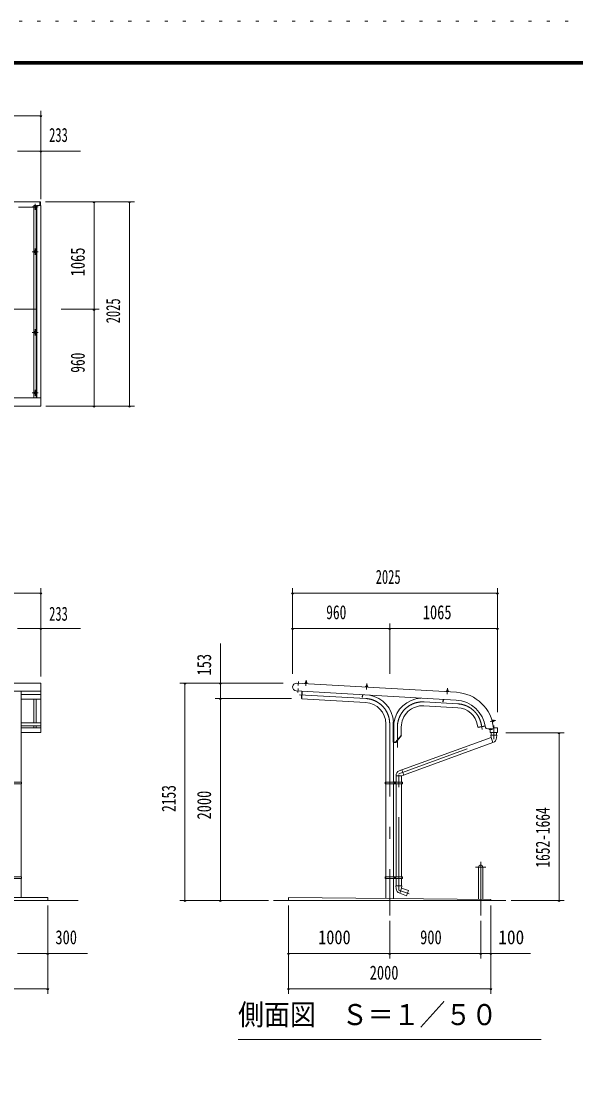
# Model space of a CAD drawing. Units: millimetres, scale not verified, with parts at other scales. Extents: x -23448 to 23452, y -10500 to 10500.
# Drawn here: x 4393 to 9878, y 0 to 10500 of the extents above; entities that cross this region are included whole.
import ezdxf
from ezdxf.enums import TextEntityAlignment as Align

# ---------------------------------------------------------------- set-up
doc = ezdxf.new("R2010")
doc.units = ezdxf.units.MM
doc.header["$LTSCALE"] = 60
doc.linetypes.add('USER3', pattern=[24, 12, -5, 2, -5])
doc.linetypes.add('USER4', pattern=[3, 0.5, -2.5])
for name, color, linetype, lineweight in [('0-2_1-0BOLD', 7, 'Continuous', 18), ('0-3_1-2CENTER', 3, 'USER3', 18), ('0-4_1-4THIN', 4, 'Continuous', 18), ('0-5_1-5DIM', 3, 'Continuous', 18), ('0-C_F-F', 5, 'Continuous', 18), ('0-D_F-E_J_ADD', 5, 'USER4', 18)]:
    doc.layers.add(name, color=color, linetype=linetype, lineweight=lineweight)
doc.styles.add('ＭＳ ゴシック', font='')
doc.styles.get('ＭＳ ゴシック').set_extended_font_data('MS Gothic')

msp = doc.modelspace()

# ---------------------------------------------------------------- linework, layer by layer
at = {"layer": '0-2_1-0BOLD'}
for p, q in [((4577.53, 8674.21), (4577.53, 8712.67)), ((-3228.47, 6772.67), (4587.53, 6772.67)), ((8698.1, 3855.74), (7118.02, 3946.84)), ((7199.52, 3945.39), (7199.33, 3942.15)), ((7208.1, 3955.1), (7207.8, 3949.98)), ((7214.29, 3949.61), (7214.58, 3954.72)), ((7221.98, 3944.09), (7221.8, 3940.86)), ((7806.81, 3915.44), (7807.1, 3920.56)), ((7813.59, 3920.18), (7813.29, 3915.07)), ((7820.99, 3909.55), (7820.8, 3906.32)), ((-3228.47, 3868.72), (4587.53, 3868.72)), ((4392.68, 3868.72), (4392.68, 2967.43)), ((4587.53, 3834.18), (4392.68, 3834.18)), ((4392.68, 3788.06), (4587.53, 3788.06)), ((7113.58, 3869.97), (8693.67, 3778.87)), ((7167.99, 3866.84), (7163.84, 3794.75)), ((7163.84, 3794.75), (7167.04, 3794.57)), ((8567.54, 3763.1), (8568.87, 3786.06)), ((8605.77, 3874.51), (8605.48, 3869.39)), ((8606.16, 3883.44), (8612.9, 3883.05)), ((8611.97, 3869.02), (8612.26, 3874.13)), ((8376.04, 3722.76), (8710.12, 3703.49)), ((9052.02, 3583.39), (9047.91, 3582.67)), ((9058.4, 3576.39), (9063.45, 3577.28)), ((9064.57, 3570.88), (9059.53, 3569.99)), ((4587.53, 3554.11), (4392.68, 3554.11)), ((4392.68, 3524.57), (4587.53, 3524.57)), ((4587.53, 3503.67), (4392.68, 3503.67)), ((7999.39, 3545.35), (7999.39, 2967.43)), ((9064.08, 3501.35), (9001.99, 3495.76)), ((8075.69, 2967.43), (8075.69, 3362.12)), ((9040.04, 3458.67), (9040.04, 3432.1)), ((9040.04, 3410.09), (9058.85, 3358.41)), ((9095.05, 3432.1), (9095.05, 3458.67)), ((9058.72, 3358.36), (8175.72, 3036.98)), ((4392.69, 2951.43), (4392.69, 2029.06)), ((7997.79, 2959.43), (7991.69, 2959.43)), ((7991.69, 2951.43), (8162.74, 2951.43)), ((7997.79, 2967.43), (7997.79, 2951.43)), ((7999.39, 2951.43), (7999.39, 2029.06)), ((8075.69, 2029.06), (8075.69, 2951.43)), ((8077.29, 2951.43), (8077.29, 2967.43)), ((8098.44, 2951.43), (8098.44, 2967.43)), ((8100.05, 2029.06), (8100.05, 2951.43)), ((8155.04, 3029.45), (8155.04, 2967.43)), ((8155.04, 2951.43), (8155.04, 2029.06)), ((8156.64, 2967.43), (8156.64, 2951.43)), ((8162.74, 2959.43), (8156.64, 2959.43)), ((8916.19, 2124.67), (8916.19, 1805.88)), ((8958.89, 1805.46), (8958.89, 2124.67)), ((4392.68, 2013.06), (4392.68, 1824.67)), ((7991.69, 2021.06), (7997.79, 2021.06)), ((7997.79, 2029.06), (7997.79, 2013.06)), ((7999.39, 2013.06), (7999.39, 1815.05)), ((8075.69, 1814.29), (8075.69, 2013.06)), ((8077.29, 2013.06), (8077.29, 2029.06)), ((8098.44, 2013.06), (8098.44, 2029.06)), ((8100.05, 1939.7), (8100.05, 2013.06)), ((8155.04, 2013.06), (8155.04, 1939.7)), ((8156.64, 2029.06), (8156.64, 2013.06)), ((8156.64, 2021.06), (8162.74, 2021.06)), ((8155.05, 1917.7), (8136.23, 1866.01)), ((-3595.47, 1794.67), (4954.54, 1794.67)), ((4654.53, 1824.67), (4654.53, 1794.67)), ((9187.55, 1794.67), (6887.54, 1794.67)), ((8136.37, 1865.97), (8203.18, 1841.65))]:
    msp.add_line(p, q, dxfattribs=at)
for points in [[(4547.53, 6772.67), (4547.53, 8674.21), (4587.53, 8674.21), (4587.53, 6687.67), (-3228.47, 6687.67)], [(-3223.47, 8674.21), (-3223.47, 8712.67), (4582.53, 8712.67), (4582.53, 8674.21)], [(4392.68, 3458.67), (4587.53, 3458.67), (4587.53, 3947.67), (-3228.47, 3947.67)], [(7204.56, 3950.17), (7204.85, 3955.28), (7205.75, 3955.74), (7216.98, 3955.08), (7217.82, 3954.54), (7217.53, 3949.42)], [(7214.74, 3955.22), (7215.22, 3963.64), (7208.48, 3964.03), (7208, 3955.61)], [(7208.48, 3964.03), (7209.67, 3965.08), (7214.16, 3964.83), (7215.22, 3963.64)], [(7803.2, 3915.65), (7798.52, 3910.85), (7798.34, 3907.62)], [(7798.52, 3910.85), (7820.99, 3909.55), (7816.9, 3914.86), (7803.2, 3915.65)], [(7816.53, 3914.88), (7816.83, 3920), (7815.99, 3920.55), (7804.76, 3921.2), (7803.86, 3920.75), (7803.56, 3915.63)], [(7807, 3921.07), (7807.49, 3929.49), (7808.67, 3930.55), (7813.17, 3930.29), (7814.23, 3929.1)], [(7807.49, 3929.49), (7814.23, 3929.1), (7813.74, 3920.68)], [(7799.74, 3755.99), (7166.91, 3792.48), (7171.19, 3866.65)], [(7770.2, 3832.11), (7768.87, 3809.15), (7765.68, 3809.33), (7767, 3832.3)], [(8565.68, 3786.25), (8564.35, 3763.28), (8567.54, 3763.1)], [(8597.01, 3861.57), (8597.2, 3864.8), (8619.66, 3863.5), (8619.48, 3860.27)], [(8619.66, 3863.5), (8615.57, 3868.81), (8601.87, 3869.6), (8597.2, 3864.8)], [(8602.24, 3869.58), (8602.53, 3874.69), (8603.43, 3875.15), (8614.66, 3874.5), (8615.51, 3873.95), (8615.21, 3868.83)], [(8612.42, 3874.63), (8612.9, 3883.05), (8611.84, 3884.24), (8607.35, 3884.5), (8606.16, 3883.44), (8605.68, 3875.01)], [(9054.03, 3560.9), (9055.93, 3561.23), (9060.16, 3566.43), (9057.77, 3579.95), (9052.02, 3583.39), (9055.93, 3561.23)], [(9060.09, 3566.79), (9065.13, 3567.68), (9065.48, 3568.63), (9063.52, 3579.71), (9062.88, 3580.48), (9057.84, 3579.59)], [(9063.91, 3577.49), (9074.39, 3579.34), (9075.56, 3572.69), (9065.09, 3570.84)], [(9075.56, 3572.69), (9076.47, 3573.99), (9075.69, 3578.43), (9074.39, 3579.34)], [(8072.69, 3362.12), (8072.69, 3562.12), (8078.7, 3562.12), (8078.7, 3362.12)], [(8072.69, 3362.12), (8095.69, 3362.12), (8151.99, 3429.22), (8151.99, 3511.26)], [(8906.56, 3528.78), (8909.64, 3511.32), (8983.25, 3524.3)], [(8983.82, 3521.15), (8912.65, 3508.61), (8912.1, 3511.76)], [(9032.54, 3498.51), (9032.54, 3458.67), (9102.55, 3458.67)], [(9102.55, 3458.67), (9102.55, 3503.67), (9063.87, 3503.67)], [(8151.99, 3429.22), (8154.44, 3427.16), (8097.18, 3358.92), (8075.69, 3358.92)], [(8156.91, 3088.66), (9040.04, 3410.1), (9038.54, 3432.1), (9096.55, 3432.1), (9094.78, 3406.3)], [(8100.05, 2967.43), (8100.05, 3029.45), (8155.04, 3029.45), (8176.23, 3035.57), (8156.39, 3090.07), (8132.76, 3079.6)], [(8162.74, 2951.43), (8162.74, 2967.43), (7991.69, 2967.43), (7991.69, 2951.43)], [(8203.18, 1841.65), (8221.99, 1893.33), (8155.05, 1917.7), (8156.55, 1939.7), (8098.54, 1939.7), (8100.3, 1913.9)], [(4654.53, 1824.67), (-3295.47, 1824.67), (-3295.47, 1794.67)], [(7037.55, 1794.67), (7037.55, 1824.67), (9037.54, 1804.67), (9037.54, 1794.67)]]:
    msp.add_lwpolyline(points, dxfattribs=at)
for points in [[(7199.52, 3945.39), (7221.98, 3944.09), (7217.89, 3949.4), (7204.19, 3950.19)], [(4394.29, 2967.43), (4314.78, 2967.43), (4314.78, 2951.43), (4394.29, 2951.43)], [(4394.29, 2029.06), (4314.78, 2029.06), (4314.78, 2013.06), (4394.29, 2013.06)], [(7991.69, 2013.06), (8162.74, 2013.06), (8162.74, 2029.06), (7991.69, 2029.06)]]:
    msp.add_lwpolyline(points, close=True, dxfattribs=at)
for centre, radius in [((4529.53, 8218.37), 10), ((4529.53, 7419.7), 10), ((4529.53, 6820.69), 10), ((8087.87, 2959.43), 6.25), ((8087.87, 2021.06), 6.25)]:
    msp.add_circle(centre, radius, dxfattribs=at)
for centre, radius, start, end in [((4529.53, 8650.76), 14.5, 46.39838, 133.60162), ((4529.53, 8671.76), 14.5, 226.3961, 313.6039), ((7115.8, 3908.41), 38.5, 86.70021, 266.70021), ((7206.34, 3952.82), 2.88, 52.31572, 112.31572), ((7210.75, 3944.68), 10.75, 69.11201, 104.28793), ((7216.06, 3952.26), 2.88, 61.08423, 121.08423), ((7805.35, 3918.28), 2.88, 52.31572, 112.31572), ((7809.75, 3910.14), 10.75, 69.11201, 104.28793), ((7815.07, 3917.72), 2.88, 61.08423, 121.08423), ((7787.55, 3544.49), 288.15, 3.5088, 79.94432), ((8363.85, 3511.26), 288.15, 93.45625, 171.72679), ((8604.02, 3872.23), 2.88, 52.31572, 112.31572), ((8608.43, 3864.09), 10.75, 69.11201, 104.28793), ((8613.74, 3871.67), 2.88, 61.08423, 121.08423), ((8675.65, 3466.38), 390, 5.14412, 86.69997), ((7787.55, 3544.49), 211.85, 359.99998, 86.69994), ((8363.85, 3511.26), 211.85, 86.69994, 179.99998), ((8675.65, 3466.38), 313, 7.76537, 86.69997), ((8697.93, 3492), 211.85, 9.9994, 86.69994), ((9060.82, 3578.47), 2.88, 335.6158, 35.6158), ((9053.92, 3572.3), 10.75, 352.41249, 27.58841), ((9062.52, 3568.87), 2.88, 344.38431, 44.38431), ((9000.65, 3510.7), 15, 187.76668, 275.13997), ((9039.91, 3410.05), 55, 289.99973, 356.09422), ((8155.04, 3029.31), 55, 113.90575, 179.99998), ((8937.54, 2124.67), 21.35, 0, 180), ((8155.18, 1917.65), 55, 183.90576, 250)]:
    msp.add_arc(centre, radius, start, end, dxfattribs=at)
at = {"layer": '0-3_1-2CENTER'}
for p, q in [((4559.53, 8661.26), (4499.53, 8661.26)), ((4529.53, 8691.26), (4529.53, 8631.26)), ((4499.53, 8218.37), (4559.53, 8218.37)), ((4529.53, 8188.37), (4529.53, 8248.37)), ((-3378.47, 7647.67), (4737.53, 7647.67)), ((4499.53, 7419.7), (4559.53, 7419.7)), ((4529.53, 7449.7), (4529.53, 7389.7)), ((4529.53, 6790.69), (4529.53, 6850.69)), ((4499.53, 6820.69), (4559.53, 6820.69)), ((7130.88, 3893.39), (7128.6, 3854.45)), ((7134.81, 3962.08), (7132.6, 3923.14)), ((7212.56, 3976.19), (7209.24, 3918.58)), ((7808.25, 3884.04), (7811.57, 3941.65)), ((8610.25, 3895.6), (8606.92, 3837.99)), ((7144.64, 3831.98), (7801.93, 3794.07)), ((8712.32, 3741.58), (8378.24, 3760.84)), ((9030.33, 3568.14), (9087.17, 3578.17)), ((8037.54, 3545.35), (8037.54, 1644.67)), ((8113.84, 3511.26), (8113.84, 3308.92)), ((8952.68, 3486.91), (8944.13, 3535.4)), ((9055.94, 3488.67), (9016.94, 3488.67)), ((8100.37, 2959.43), (8075.37, 2959.43)), ((8087.87, 2971.93), (8087.87, 2946.93)), ((8886.19, 2124.67), (8988.89, 2124.67)), ((8937.54, 2176.02), (8937.54, 1644.67)), ((8075.37, 2021.06), (8100.37, 2021.06)), ((8087.87, 2033.56), (8087.87, 2008.56)), ((8127.54, 1898.44), (8231.29, 1860.68))]:
    msp.add_line(p, q, dxfattribs=at)
msp.add_lwpolyline([(8127.54, 1898.44), (8127.54, 3048.71), (9067.54, 3390.84), (9067.54, 3527.08)], dxfattribs=at)
for centre, start, end in [((7787.55, 3544.49), 359.99998, 86.69994), ((8363.85, 3511.26), 86.69997, 179.99998), ((8697.93, 3492), 9.9994, 86.69997)]:
    msp.add_arc(centre, 250, start, end, dxfattribs=at)
at = {"layer": '0-4_1-4THIN'}
for p, q in [((4367.03, 8659.21), (4517.03, 8659.21)), ((4542.03, 8659.21), (4547.53, 8659.21)), ((4517.03, 3788.06), (4517.03, 3554.11)), ((4542.03, 3554.11), (4542.03, 3788.06)), ((4517.03, 3524.57), (4517.03, 3503.67)), ((4542.03, 3503.67), (4542.03, 3524.57))]:
    msp.add_line(p, q, dxfattribs=at)
msp.add_lwpolyline([(4517.03, 6772.67), (4517.03, 8674.21), (4542.03, 8674.21), (4542.03, 6772.67)], dxfattribs=at)
at = {"layer": '0-5_1-5DIM'}
for p, q in [((-3228.47, 9562.67), (4587.53, 9562.67)), ((4597.53, 9562.67), (4577.53, 9562.67)), ((4587.53, 8737.67), (4587.53, 9612.67)), ((4354.53, 9212.68), (4587.53, 9212.68)), ((4597.53, 9212.68), (4577.53, 9212.68)), ((4587.53, 9212.68), (4980.03, 9212.68)), ((5512.53, 8712.67), (4632.53, 8712.67)), ((5122.53, 8712.67), (5102.53, 8712.67)), ((5112.53, 7647.67), (5112.53, 8712.67)), ((5472.53, 8712.67), (5452.53, 8712.67)), ((5462.53, 8712.67), (5462.53, 6687.67)), ((4787.53, 7647.67), (5162.53, 7647.67)), ((5122.53, 7647.67), (5102.53, 7647.67)), ((5112.53, 6687.67), (5112.53, 7647.67)), ((4637.53, 6687.67), (5512.53, 6687.67)), ((5122.53, 6687.67), (5102.53, 6687.67)), ((5472.53, 6687.67), (5452.53, 6687.67)), ((-3228.47, 4837.67), (4587.53, 4837.67)), ((4597.53, 4837.67), (4577.53, 4837.67)), ((4587.53, 4887.67), (4587.53, 4012.67)), ((7087.55, 4837.67), (7067.55, 4837.67)), ((7077.55, 4037.67), (7077.55, 4887.67)), ((7077.55, 4837.67), (9102.54, 4837.67)), ((9112.54, 4837.67), (9092.54, 4837.67)), ((9102.54, 3660.64), (9102.54, 4887.67)), ((8037.54, 4037.67), (8037.54, 4537.67)), ((4354.53, 4487.67), (4587.53, 4487.67)), ((4597.53, 4487.67), (4577.53, 4487.67)), ((4587.53, 4487.67), (4980.03, 4487.67)), ((7087.55, 4487.67), (7067.55, 4487.67)), ((7077.55, 4487.67), (8037.54, 4487.67)), ((8047.54, 4487.67), (8027.54, 4487.67)), ((8037.54, 4487.67), (9102.54, 4487.67)), ((9112.54, 4487.67), (9092.54, 4487.67)), ((6362.54, 4340.18), (6362.54, 3947.67)), ((5962.54, 3947.67), (6982.4, 3947.67)), ((6022.54, 3947.67), (6002.54, 3947.67)), ((6012.54, 1794.67), (6012.54, 3947.67)), ((6372.54, 3947.67), (6352.54, 3947.67)), ((6362.54, 3794.67), (6362.54, 3947.67)), ((6312.54, 3794.67), (7064.97, 3794.67)), ((6372.54, 3794.67), (6352.54, 3794.67)), ((6362.54, 1794.67), (6362.54, 3794.67)), ((9762.54, 3454.67), (9185.47, 3454.67)), ((9722.54, 3454.67), (9702.54, 3454.67)), ((9712.54, 1794.67), (9712.54, 3454.67)), ((6837.54, 1794.67), (5962.54, 1794.67)), ((6022.54, 1794.67), (6002.54, 1794.67)), ((6372.54, 1794.67), (6352.54, 1794.67)), ((9237.55, 1794.67), (9762.54, 1794.67)), ((9722.54, 1794.67), (9702.54, 1794.67)), ((4654.53, 1744.67), (4654.53, 869.67)), ((7037.55, 869.67), (7037.55, 1744.67)), ((9037.54, 1744.67), (9037.54, 869.67)), ((8037.54, 1594.67), (8037.54, 1219.67)), ((8937.54, 1594.67), (8937.54, 1219.67)), ((4354.53, 1269.67), (4654.53, 1269.67)), ((4664.53, 1269.67), (4644.53, 1269.67)), ((4654.53, 1269.67), (5047.04, 1269.67)), ((7047.55, 1269.67), (7027.55, 1269.67)), ((7037.55, 1269.67), (8037.54, 1269.67)), ((8047.54, 1269.67), (8027.54, 1269.67)), ((8037.54, 1269.67), (8937.54, 1269.67)), ((8947.54, 1269.67), (8927.54, 1269.67)), ((8937.54, 1269.67), (9037.54, 1269.67)), ((9047.54, 1269.67), (9027.54, 1269.67)), ((9037.54, 1269.67), (9430.04, 1269.67)), ((4654.53, 919.67), (-3295.47, 919.67)), ((4664.53, 919.67), (4644.53, 919.67)), ((7047.55, 919.67), (7027.55, 919.67)), ((9037.54, 919.67), (7037.55, 919.67)), ((9047.54, 919.67), (9027.54, 919.67)), ((9537.54, 419.67), (6537.55, 419.67))]:
    msp.add_line(p, q, dxfattribs=at)
for centre in [(4587.53, 9562.67), (4587.53, 9212.68), (5112.53, 8712.67), (5462.53, 8712.67), (5112.53, 7647.67), (5112.53, 6687.67), (5462.53, 6687.67), (4587.53, 4837.67), (7077.55, 4837.67), (9102.54, 4837.67), (4587.53, 4487.67), (7077.55, 4487.67), (8037.54, 4487.67), (9102.54, 4487.67), (6012.54, 3947.67), (6362.54, 3947.67), (6362.54, 3794.67), (9712.54, 3454.67), (6012.54, 1794.67), (6362.54, 1794.67), (9712.54, 1794.67), (4654.53, 1269.67), (7037.55, 1269.67), (8037.54, 1269.67), (8937.54, 1269.67), (9037.54, 1269.67), (4654.53, 919.67), (7037.55, 919.67), (9037.54, 919.67)]:
    msp.add_arc(centre, 10, 180, 0, dxfattribs=at)
at = {"layer": '0-C_F-F'}
for points in [[(22951.87, -10000), (-5748.13, -10000), (-5748.13, 10100), (22951.87, 10100)], [(22949.37, -9997.5), (-5745.63, -9997.5), (-5745.63, 10097.5), (22949.37, 10097.5)], [(22946.87, -9995), (22946.87, 10095), (-5743.13, 10095), (-5743.13, -9995)], [(22944.37, -9992.5), (-5740.63, -9992.5), (-5740.63, 10092.5), (22944.37, 10092.5)], [(22941.87, -9990), (22941.87, 10090), (-5738.13, 10090), (-5738.13, -9990)], [(22939.37, -9987.5), (-5735.63, -9987.5), (-5735.63, 10087.5), (22939.37, 10087.5)], [(22936.87, -9985), (22936.87, 10085), (-5733.13, 10085), (-5733.13, -9985)], [(22934.37, -9982.5), (-5730.63, -9982.5), (-5730.63, 10082.5), (22934.37, 10082.5)], [(22931.87, -9980), (-5728.13, -9980), (-5728.13, 10080), (22931.87, 10080)], [(22929.37, -9977.5), (-5725.63, -9977.5), (-5725.63, 10077.5), (22929.37, 10077.5)], [(22926.87, -9975), (22926.87, 10075), (-5723.12, 10075), (-5723.12, -9975)]]:
    msp.add_lwpolyline(points, close=True, dxfattribs=at)
at = {"layer": '0-D_F-E_J_ADD'}
msp.add_lwpolyline([(23451.87, -10500), (-6248.13, -10500), (-6248.13, 10500), (23451.87, 10500)], close=True, dxfattribs=at)

# ---------------------------------------------------------------- texts
at = {"layer": '0-5_1-5DIM', "color": 7, "style": 'ＭＳ ゴシック'}
for s, height, width, p in [('233', 139.3, 0.65, (4668.82, 9262.68)), ('2025', 139.3, 0.65, (7899.31, 4887.67)), ('233', 139.3, 0.65, (4668.82, 4522.67)), ('960', 139.3, 0.7, (7409.67, 4537.67)), ('1065', 139.3, 0.75, (8365, 4537.67)), ('300', 139.3, 0.75, (4730.82, 1319.67)), ('1000', 139.3, 0.85, (7329.57, 1319.67)), ('900', 139.3, 0.75, (8338.81, 1319.67)), ('100', 139.3, 0.9, (9112.24, 1319.67)), ('2000', 139.3, 0.75, (7840.02, 969.67)), ('側面図\u3000Ｓ＝１／５０', 208.9, 0.9, (6537.55, 498.17))]:
    msp.add_text(s, height=height, dxfattribs=dict(at, width=width)).set_placement(p, align=Align.BOTTOM_LEFT)
for s, width, p in [('1065', 0.75, (5062.53, 7975.13)), ('2025', 0.65, (5412.53, 7509.44)), ('960', 0.7, (5062.53, 7019.79)), ('153', 0.75, (6312.54, 4022.85)), ('2153', 0.7, (5962.54, 2671.73)), ('2000', 0.75, (6312.54, 2597.15)), ('1652-1664', 0.7, (9662.54, 2120.5))]:
    msp.add_text(s, height=139.3, rotation=90, dxfattribs=dict(at, width=width)).set_placement(p, align=Align.BOTTOM_LEFT)

doc.saveas('drawing.dxf')
